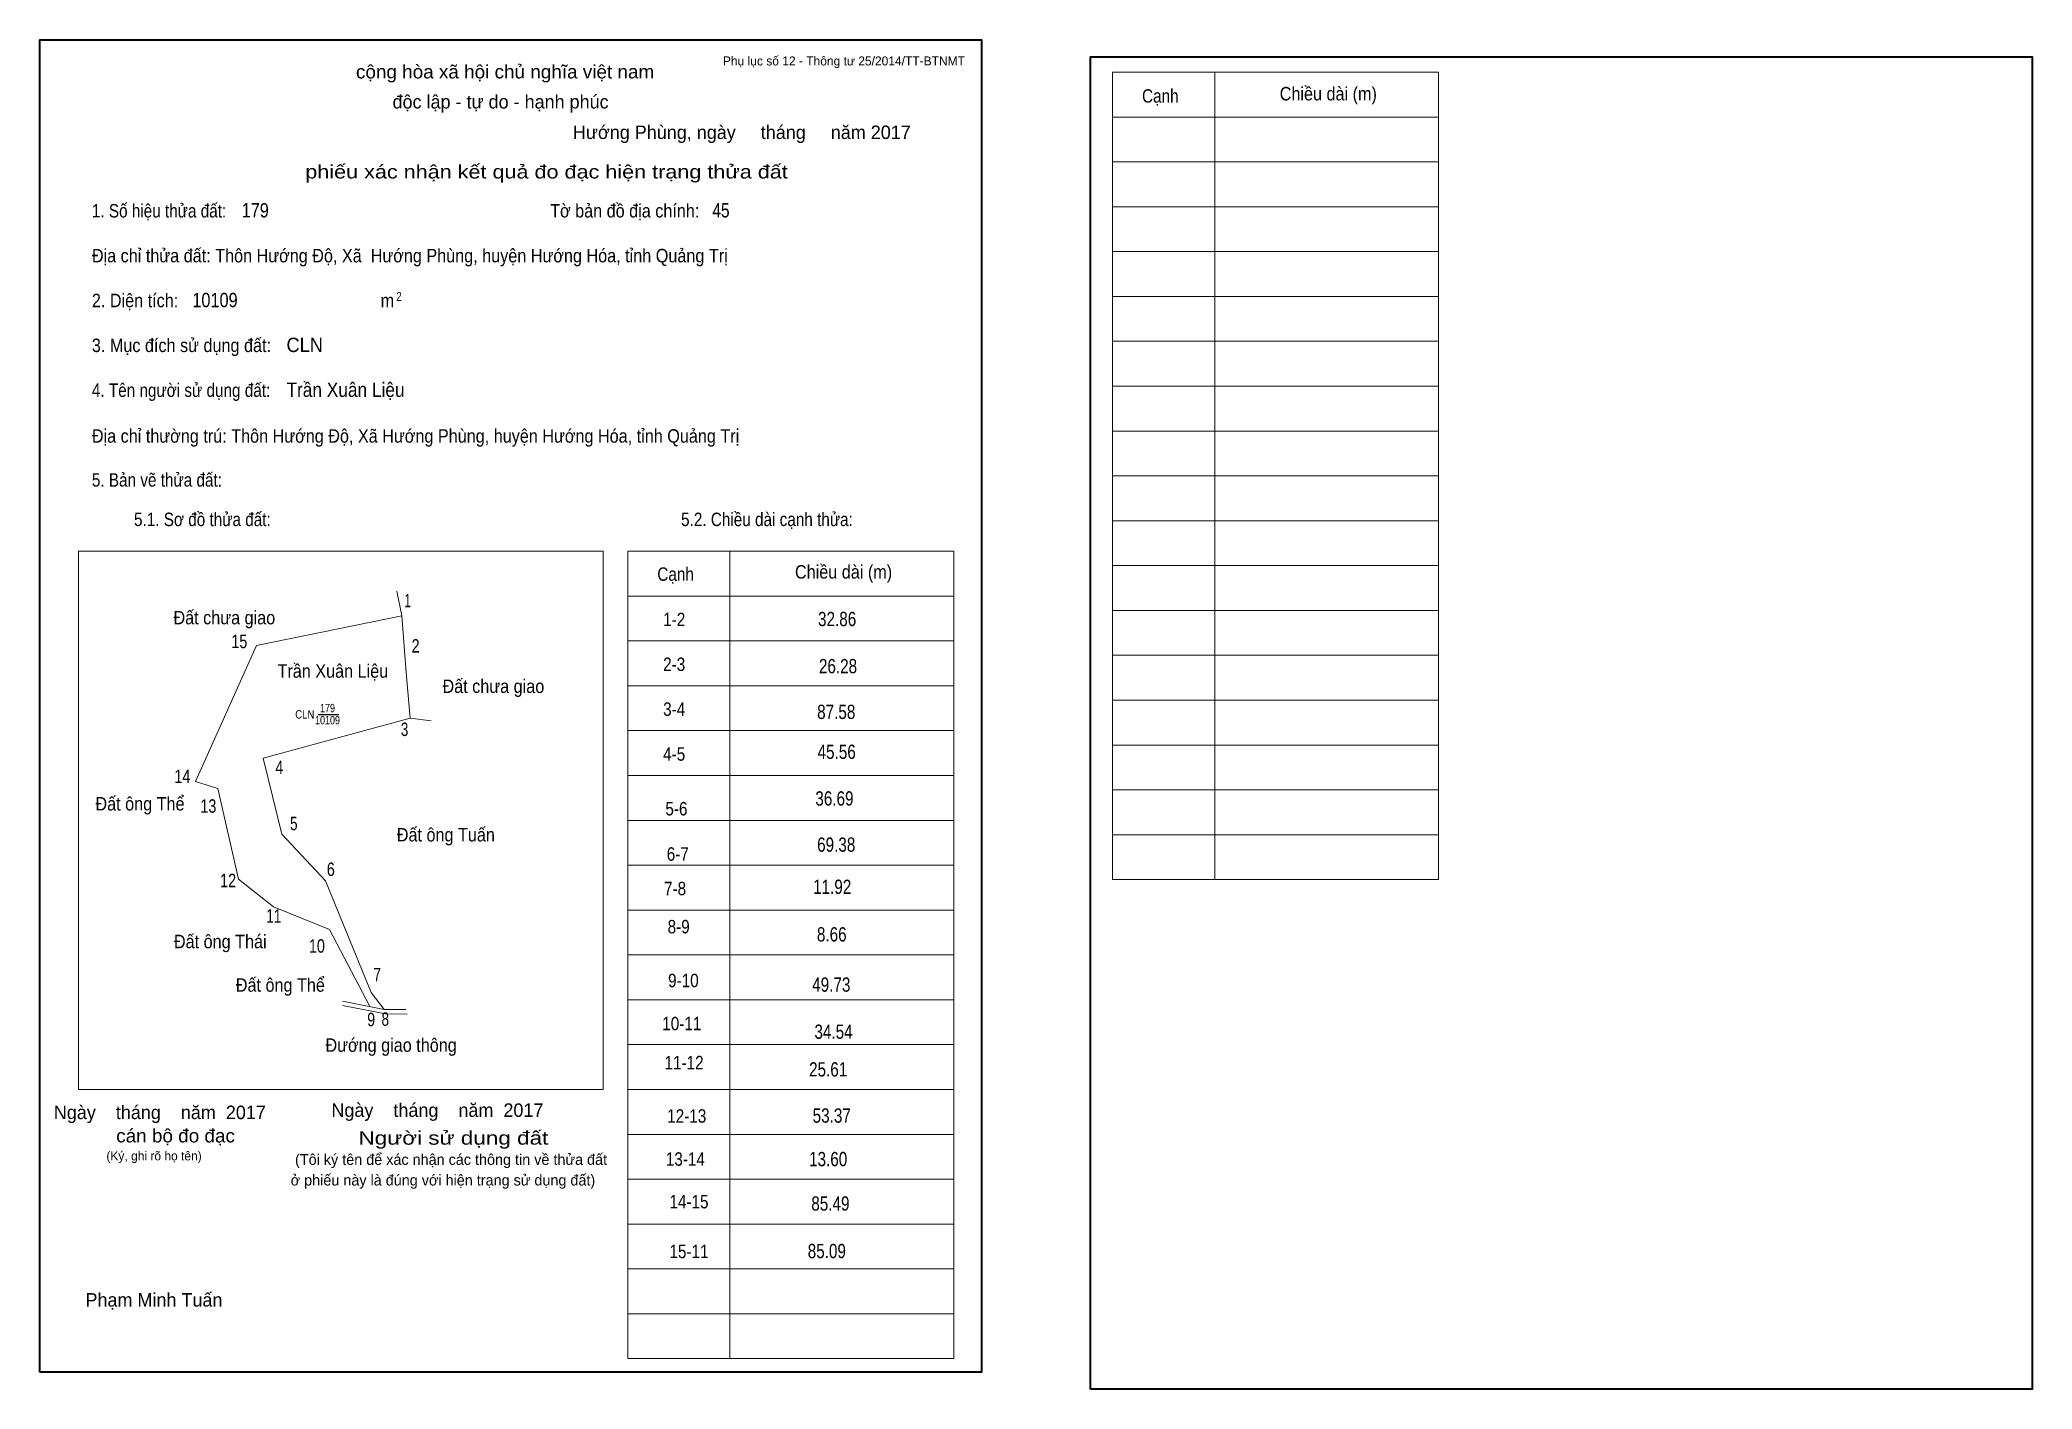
# Model space of a CAD drawing. Header units: centimetres. Extents: x 0 to 44.4, y -0.4 to 29.7.
import ezdxf
from ezdxf.enums import TextEntityAlignment as Align

# ---------------------------------------------------------------- set-up
doc = ezdxf.new("R2010")
doc.units = ezdxf.units.CM
doc.header["$LTSCALE"] = 0.12
for name, color, linetype in [('3', 7, 'Continuous'), ('30', 7, 'Continuous'), ('34', 7, 'Continuous'), ('4', 7, 'Continuous'), ('5', 7, 'Continuous')]:
    doc.layers.add(name, color=color, linetype=linetype)
for name, color, linetype, lineweight in [('6', 7, 'Continuous', 13), ('63', 7, 'Continuous', 13), ('7', 7, 'Continuous', 25)]:
    doc.layers.add(name, color=color, linetype=linetype, lineweight=lineweight)

msp = doc.modelspace()

# ---------------------------------------------------------------- linework, layer by layer
at = {"layer": '6'}
for p, q in [((8.07, 16.86), (7.96, 17.41)), ((8.73, 14.52), (8.26, 14.58)), ((7.71, 7.99), (6.75, 8.17)), ((8.16, 8.08), (7.68, 8.08)), ((7.71, 7.99), (8.19, 7.98))]:
    msp.add_line(p, q, dxfattribs=at)
for points in [[(7.36, 8.15), (6.46, 9.87), (5.21, 10.37), (4.43, 10.99), (3.97, 13.01), (3.47, 13.17), (4.83, 16.2), (8.07, 16.86)], [(8.07, 16.86), (8.17, 15.6), (8.26, 14.58)], [(8.26, 14.58), (4.98, 13.69), (5.4, 11.99), (6.37, 10.95), (7.39, 8.46)], [(7.39, 8.46), (7.68, 8.08), (6.75, 8.27)]]:
    msp.add_lwpolyline(points, dxfattribs=at)
at = {"layer": '63'}
for p, q in [((23.92, 28.98), (31.19, 28.98)), ((23.92, 10.98), (23.92, 28.98)), ((26.2, 10.98), (26.2, 28.98)), ((31.19, 10.98), (31.19, 28.98)), ((23.92, 27.98), (31.19, 27.98)), ((23.92, 26.98), (31.19, 26.98)), ((23.92, 25.98), (31.19, 25.98)), ((23.92, 24.98), (31.19, 24.98)), ((23.92, 23.98), (31.19, 23.98)), ((23.92, 22.98), (31.19, 22.98)), ((23.92, 21.98), (31.19, 21.98)), ((23.92, 20.98), (31.19, 20.98)), ((23.92, 19.98), (31.19, 19.98)), ((23.92, 18.98), (31.19, 18.98)), ((0.86, 18.3), (12.56, 18.3)), ((0.86, 6.3), (0.86, 18.3)), ((12.56, 6.3), (12.56, 18.3)), ((13.11, 18.3), (20.38, 18.3)), ((13.11, 0.3), (13.11, 18.3)), ((15.39, 0.3), (15.39, 18.3)), ((20.38, 0.3), (20.38, 18.3)), ((23.92, 17.98), (31.19, 17.98)), ((13.11, 17.3), (20.38, 17.3)), ((23.92, 16.98), (31.19, 16.98)), ((13.11, 16.3), (20.38, 16.3)), ((23.92, 15.98), (31.19, 15.98)), ((13.11, 15.3), (20.38, 15.3)), ((23.92, 14.98), (31.19, 14.98)), ((13.11, 14.3), (20.38, 14.3)), ((23.92, 13.98), (31.19, 13.98)), ((13.11, 13.3), (20.38, 13.3)), ((23.92, 12.98), (31.19, 12.98)), ((13.11, 12.3), (20.38, 12.3)), ((23.92, 11.98), (31.19, 11.98)), ((13.11, 11.3), (20.38, 11.3)), ((23.92, 10.98), (31.19, 10.98)), ((13.11, 10.3), (20.38, 10.3)), ((13.11, 9.3), (20.38, 9.3)), ((13.11, 8.3), (20.38, 8.3)), ((13.11, 7.3), (20.38, 7.3)), ((0.86, 6.3), (12.56, 6.3)), ((13.11, 6.3), (20.38, 6.3)), ((13.11, 5.3), (20.38, 5.3)), ((13.11, 4.3), (20.38, 4.3)), ((13.11, 3.3), (20.38, 3.3)), ((13.11, 2.3), (20.38, 2.3)), ((13.11, 1.3), (20.38, 1.3)), ((13.11, 0.3), (20.38, 0.3))]:
    msp.add_line(p, q, dxfattribs=at)
at = {"layer": '63', "lineweight": 35}
for points in [[(0, 0), (0, 29.7), (21, 29.7), (21, 0)], [(23.43, -0.38), (23.43, 29.32), (44.43, 29.32), (44.43, -0.38)]]:
    msp.add_lwpolyline(points, close=True, dxfattribs=at)
at = {"layer": '7'}
msp.add_line((6.21, 14.66), (6.67, 14.66), dxfattribs=at)

# ---------------------------------------------------------------- texts
at = {"layer": '3', "width": 0.85}
msp.add_text('CLN', height=0.1866, dxfattribs=at).set_placement((6.12, 14.57), align=Align.RIGHT)
at = {"layer": '30', "width": 0.85}
for s, p in [('1-2', (13.9, 16.63)), ('2-3', (13.9, 15.63)), ('3-4', (13.9, 14.63)), ('4-5', (13.9, 13.63)), ('5-6', (13.95, 12.41)), ('6-7', (13.98, 11.4)), ('7-8', (13.92, 10.63)), ('8-9', (14, 9.78)), ('9-10', (14.01, 8.58)), ('10-11', (13.88, 7.62)), ('11-12', (13.93, 6.75)), ('12-13', (13.99, 5.56)), ('13-14', (13.96, 4.6)), ('14-15', (14.04, 3.65)), ('15-11', (14.04, 2.54))]:
    msp.add_text(s, height=0.3, dxfattribs=at).set_placement(p)
at = {"layer": '34'}
for s, width, p in [('179', 0.85, (4.5, 25.74)), ('45', 0.8, (15, 25.74)), ('10109', 0.85, (3.4, 23.74)), ('CLN', 0.95, (5.5, 22.74)), ('Trần Xuân Liệu', 0.9, (5.5, 21.74))]:
    msp.add_text(s, height=0.32, dxfattribs=dict(at, width=width)).set_placement(p)
at = {"layer": '4', "width": 0.8}
msp.add_text('179', height=0.1866, dxfattribs=at).set_placement((6.415, 14.71), align=Align.CENTER)
at = {"layer": '5', "width": 0.8}
msp.add_text('10109', height=0.1866, dxfattribs=at).set_placement((6.415, 14.44), align=Align.CENTER)
at = {"layer": '63'}
for s, height, p in [('Phụ lục số 12 - Thông tư 25/2014/TT-BTNMT', 0.2, (20.63, 29.13)), ('Ngày    tháng    năm  2017', 0.3, (5.04, 5.64)), ('Ngày    tháng    năm  2017', 0.3, (11.23, 5.69)), ('(Ký, ghi rõ họ tên)', 0.2, (3.61, 4.72))]:
    msp.add_text(s, height=height, dxfattribs=at).set_placement(p, align=Align.RIGHT)
for s, height, width, p in [('cộng hòa xã hội chủ nghĩa việt nam', 0.3, 1.05, (10.375, 28.84)), ('32.86', 0.3182, 0.8, (17.78, 16.63)), ('26.28', 0.3182, 0.8, (17.8, 15.58)), ('87.58', 0.3182, 0.8, (17.76, 14.56)), ('45.56', 0.3182, 0.8, (17.77, 13.67)), ('36.69', 0.3182, 0.8, (17.72, 12.63)), ('69.38', 0.3182, 0.8, (17.76, 11.6)), ('11.92', 0.3182, 0.8, (17.67, 10.66)), ('8.66', 0.3182, 0.8, (17.66, 9.6)), ('49.73', 0.3182, 0.8, (17.65, 8.48)), ('34.54', 0.3182, 0.8, (17.7, 7.43)), ('25.61', 0.3182, 0.8, (17.58, 6.59)), ('53.37', 0.3182, 0.8, (17.66, 5.56)), ('13.60', 0.3182, 0.8, (17.58, 4.59)), ('85.49', 0.3182, 0.8, (17.63, 3.6)), ('85.09', 0.3182, 0.8, (17.55, 2.54))]:
    msp.add_text(s, height=height, dxfattribs=dict(at, width=width)).set_placement(p, align=Align.CENTER)
for s, height, p in [('độc lập - tự do - hạnh phúc', 0.3, (10.275, 28.17)), ('Hướng Phùng, ngày     tháng     năm 2017', 0.3, (15.655, 27.49)), ('(Tôi ký tên để xác nhận các thông tin về thửa đất ', 0.24, (9.215, 4.62)), ('ở phiếu này là đúng với hiện trạng sử dụng đất)', 0.24, (8.99, 4.16)), ('Phạm Minh Tuấn', 0.3, (2.545, 1.46))]:
    msp.add_text(s, height=height, dxfattribs=at).set_placement(p, align=Align.CENTER)
for s, height, width, p in [('Cạnh', 0.3, 0.85, (24.58, 28.3)), ('Chiều dài (m)', 0.3, 0.9, (27.65, 28.35)), ('1. Số hiệu thửa đất:', 0.3, 0.85, (1.16, 25.74)), ('Tờ bản đồ địa chính:', 0.3, 0.9, (11.38, 25.74)), ('Địa chỉ thửa đất: Thôn Hướng Độ, Xã  Hướng Phùng, huyện Hướng Hóa, tỉnh Quảng Trị', 0.3, 0.9, (1.16, 24.74)), ('2. Diện tích:', 0.3, 0.9, (1.16, 23.74)), ('2', 0.2, 0.8, (7.95, 23.88)), ('m', 0.3, 0.9, (7.6, 23.74)), ('3. Mục đích sử dụng đất:', 0.3, 0.9, (1.16, 22.74)), ('4. Tên người sử dụng đất:', 0.3, 0.85, (1.16, 21.74)), ('Địa chỉ thường trú: Thôn Hướng Độ, Xã Hướng Phùng, huyện Hướng Hóa, tỉnh Quảng Trị', 0.3, 0.9, (1.16, 20.72)), ('5. Bản vẽ thửa đất:', 0.3, 0.85, (1.16, 19.74)), ('5.1. Sơ đồ thửa đất:', 0.3, 0.85, (2.1, 18.86)), ('5.2. Chiều dài cạnh thửa:', 0.3, 0.85, (14.3, 18.86)), ('Cạnh', 0.3, 0.85, (13.77, 17.64)), ('Chiều dài (m)', 0.3, 0.9, (16.84, 17.69)), ('1', 0.3, 0.65, (8.13, 17.05)), ('Đất chưa giao', 0.3, 0.9, (2.98, 16.67)), ('15', 0.3, 0.8, (4.27, 16.14)), ('2', 0.3, 0.8, (8.29, 16.04)), ('Trần Xuân Liệu', 0.3, 0.9, (5.3, 15.48)), ('Đất chưa giao', 0.3, 0.9, (8.98, 15.14)), ('3', 0.3, 0.75, (8.05, 14.18)), ('14', 0.3, 0.8, (3, 13.13)), ('4', 0.3, 0.8, (5.25, 13.33)), ('Đất ông Thể', 0.3, 0.9, (1.24, 12.52)), ('13', 0.3, 0.8, (3.58, 12.47)), ('5', 0.3, 0.75, (5.58, 12.08)), ('Đất ông Tuấn', 0.3, 0.9, (7.96, 11.83)), ('12', 0.3, 0.8, (4.02, 10.81)), ('6', 0.3, 0.8, (6.4, 11.06)), ('11', 0.3, 0.75, (5.05, 10.02)), ('Đất ông Thái', 0.3, 0.9, (2.99, 9.45)), ('10', 0.3, 0.8, (6, 9.35)), ('7', 0.3, 0.75, (7.44, 8.71)), ('Đất ông Thể', 0.3, 0.9, (4.37, 8.48)), ('9', 0.3, 0.8, (7.3, 7.71)), ('8', 0.3, 0.75, (7.62, 7.72)), ('Đướng giao thông', 0.3, 0.9, (6.37, 7.14))]:
    msp.add_text(s, height=height, dxfattribs=dict(at, width=width)).set_placement(p)
for s, width, p in [('phiếu xác nhận kết quả đo đạc hiện trạng thửa đất', 1.2, (16.68, 26.61)), ('cán bộ đo đạc', 1.05, (4.35, 5.12)), ('Người sử dụng đất', 1.25, (11.34, 5.07))]:
    msp.add_text(s, height=0.3, dxfattribs=dict(at, width=width)).set_placement(p, align=Align.RIGHT)

doc.saveas('drawing.dxf')
